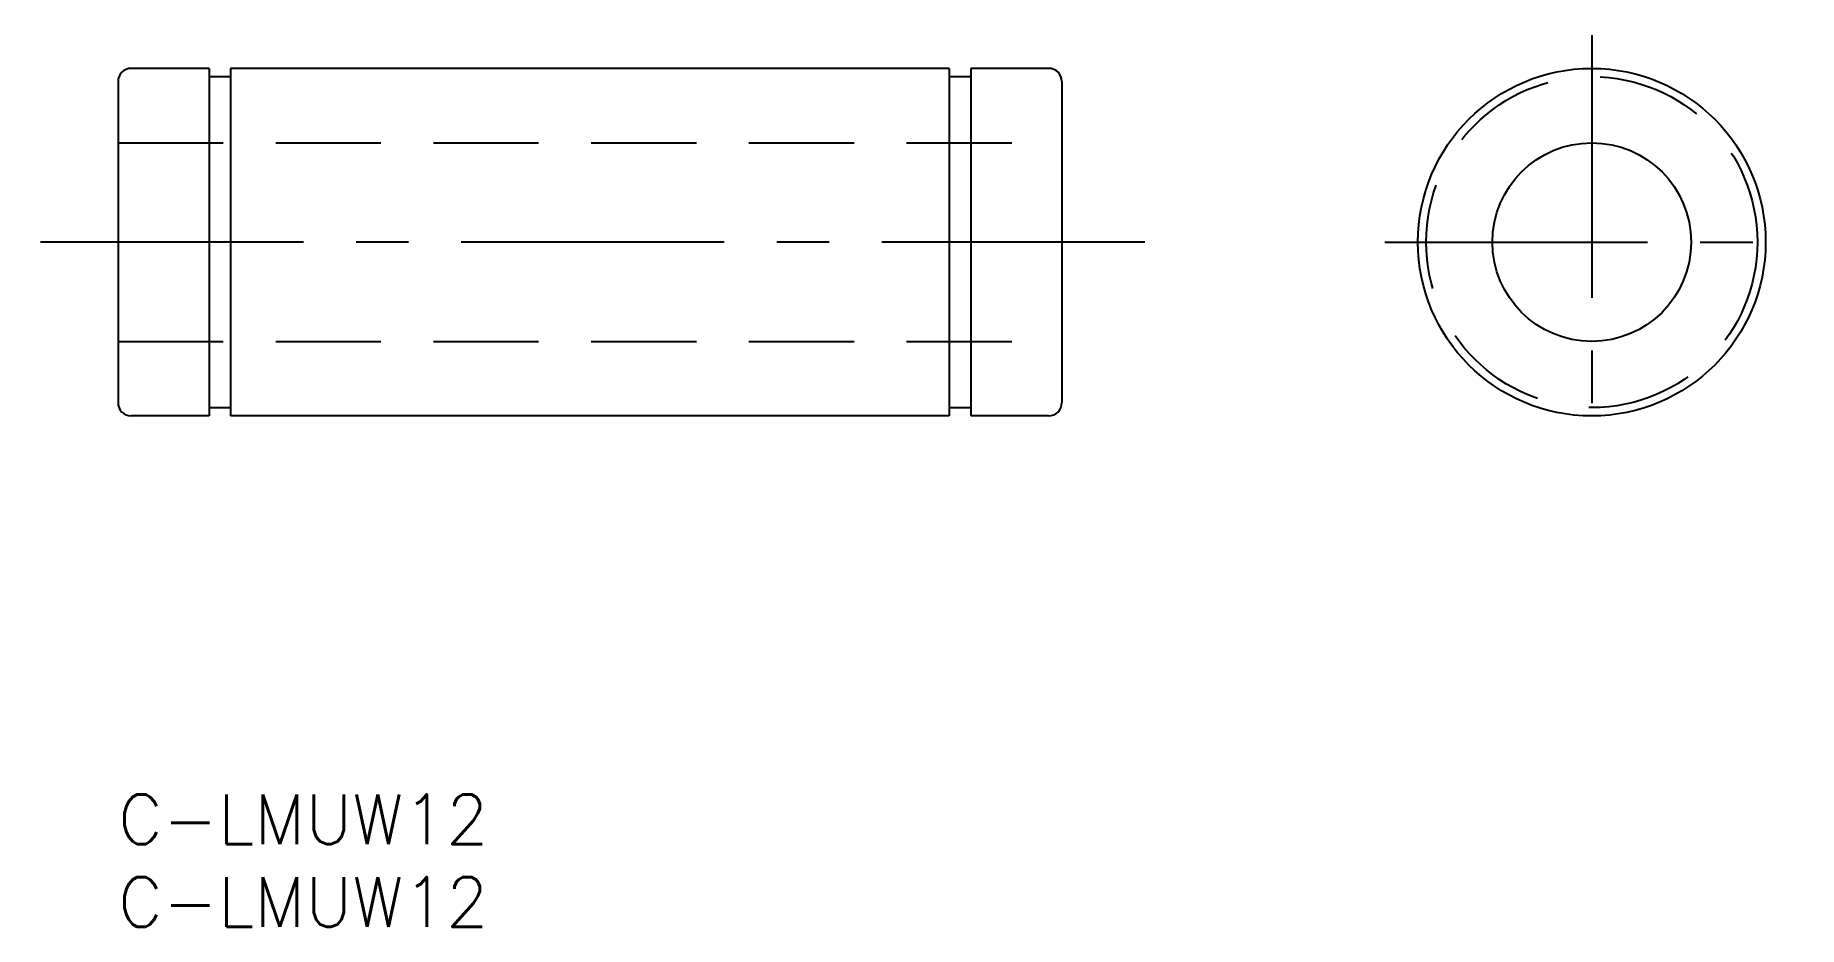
# Model space of a CAD drawing. Extents: x -5 to 102, y -8 to 46.
import ezdxf
from ezdxf.enums import TextEntityAlignment as Align

# ---------------------------------------------------------------- set-up
doc = ezdxf.new("R2010")
doc.units = 0
doc.header["$LTSCALE"] = 0.5
doc.linetypes.add('CENTER', pattern=[50.8, 31.75, -6.35, 6.35, -6.35])
doc.linetypes.add('DASHED', pattern=[19.05, 12.7, -6.35])
doc.layers.get('0').update_dxf_attribs({"linetype": 'CONTINUOUS'})
doc.layers.add('CENTER', color=1, linetype='CENTER')
doc.styles.get("Standard").update_dxf_attribs({"font": 'txt.shx', "height": 3, "bigfont": 'bigfont.shx'})

msp = doc.modelspace()

# ---------------------------------------------------------------- linework, layer by layer
at = {"color": 7, "linetype": 'CONTINUOUS'}
for p, q in [((5.5, 43.87), (0.8, 43.87)), ((5.5, 43.87), (5.5, 22.87)), ((50.2, 43.87), (6.8, 43.87)), ((6.8, 43.87), (6.8, 22.87)), ((50.2, 43.87), (50.2, 22.87)), ((56.2, 43.87), (51.5, 43.87)), ((51.5, 43.87), (51.5, 22.87)), ((0, 43.07), (0, 23.67)), ((5.5, 43.37), (6.8, 43.37)), ((50.2, 43.37), (51.5, 43.37)), ((57, 43.07), (57, 23.67)), ((5.5, 22.87), (0.8, 22.87)), ((5.5, 23.37), (6.8, 23.37)), ((50.2, 22.87), (6.8, 22.87)), ((50.2, 23.37), (51.5, 23.37)), ((56.2, 22.87), (51.5, 22.87))]:
    msp.add_line(p, q, dxfattribs=at)
at = {"color": 3, "linetype": 'DASHED'}
for p, q in [((0, 39.37), (57, 39.37)), ((0, 27.37), (57, 27.37))]:
    msp.add_line(p, q, dxfattribs=at)
at = {"color": 7, "linetype": 'CONTINUOUS'}
for radius in [10.5, 6]:
    msp.add_circle((89, 33.37), radius, dxfattribs=at)
at = {"color": 3, "linetype": 'DASHED'}
msp.add_circle((89, 33.37), 10, dxfattribs=at)
at = {"color": 7, "linetype": 'CONTINUOUS'}
for centre, start, end in [((0.8, 43.07), 90, 180), ((56.2, 43.07), 0, 90), ((0.8, 23.67), 180, 270), ((56.2, 23.67), 270, 0)]:
    msp.add_arc(centre, 0.8, start, end, dxfattribs=at)
at = {"layer": 'CENTER', "color": 1, "linetype": 'CENTER'}
for p, q in [((89, 45.87), (89, 20.87)), ((62, 33.37), (-5, 33.37)), ((76.5, 33.37), (101.5, 33.37))]:
    msp.add_line(p, q, dxfattribs=at)

# ---------------------------------------------------------------- texts
at = {"color": 7, "linetype": 'CONTINUOUS'}
for p in [(0, 0), (0, -5)]:
    msp.add_text('C-LMUW12', height=3, dxfattribs=at).set_placement(p, align=Align.TOP_LEFT)

doc.saveas('drawing.dxf')
